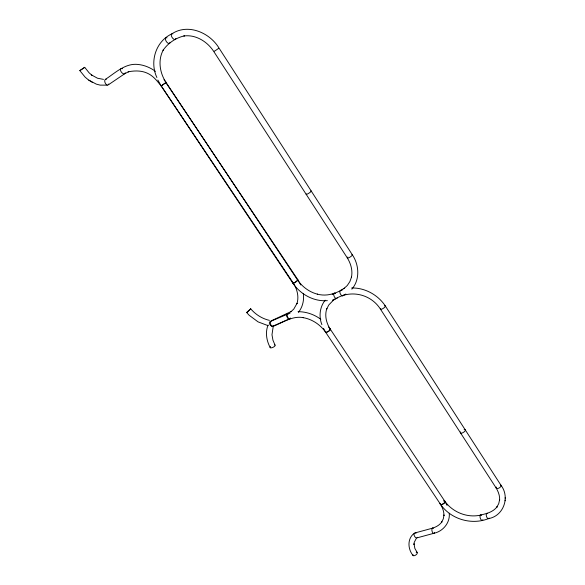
<?xml version="1.0" encoding="UTF-8"?>
<svg xmlns="http://www.w3.org/2000/svg" width="585" height="585" viewBox="0 0 585 585"><rect width="100%" height="100%" fill="white"/><g stroke="black" fill="none" stroke-linecap="round" stroke-linejoin="round"><path stroke-width="0.88" d="M488.753 518.573C503.605 515.897 510.164 497.155 501.06 485.411L385.427 306.109C378.115 294.957 365.062 287.681 351.658 287.981M505.14 500.775L505.155 500.087M505.184 498.237L505.199 497.572M273.122 327.132L271.981 334.737L272.946 340.177L274.994 345.033M268.098 325.011C265.056 332.404 266.555 340.865 270.292 347.724M416.206 538.588L414.26 542.295L413.953 544.474L414.034 543.787L414.853 548.438L417.083 552.32M298.416 312.346C302.694 307.103 304.288 299.988 303.293 293.356M325.172 300.193C319.746 306.942 318.642 316.682 321.889 324.638M79.801 70.639L84.73 67.319L79.845 70.631L85.132 77.14L88.452 79.926L96.247 84.108L100.13 85.125L107.289 85.147M351.834 289.173C360.148 279.645 359.19 264.939 352.382 254.863L219.017 48.072C209.796 32.672 187.902 23.115 171.793 33.893C155.654 41.367 149.482 61.849 156.897 77.527M414.385 533.184C407.08 538.39 407.701 549.176 413.098 555.545M161.679 85.688L161.248 85.988L166.133 82.339M214.256 51.202C213.328 52.014 219.485 47.904 218.629 48.277M165.826 82.551L297.699 279.484M105.388 79.37C115.216 72.971 125.248 62.975 138.001 64.452C144.29 65.089 150.338 67.582 155.405 71.333M108.642 84.628L124.744 73.703L128.758 71.662L128.122 71.823C149.672 67.575 155.778 80.138 161.284 85.951L293.268 283.03M165.826 82.697L166.155 82.514L161.146 85.893L157.848 80.043M332.178 294.423L342.839 289.663M340.565 290.401L344.485 288.142L344.002 288.507L347.256 285.517L349.881 281.59L351.534 276.976L351.38 277.553C352.93 270.767 350.898 263.681 347.293 257.883L213.803 51.538C207.448 41.732 195.873 34.34 183.858 35.977L184.429 35.86C175.909 37.762 167.953 43.151 163.025 50.354L163.369 49.871C157.526 60.167 159.932 73.41 166.096 82.536L297.502 279.93C302.262 286.847 309.421 292.127 317.596 294.226L317.304 294.153C322.964 295.637 329.055 295.315 334.481 293.092M486.683 513.454C490.676 512.226 494.581 510.157 497.118 506.742L496.738 507.29L498.72 503.663L499.627 499.59L499.612 500.277C499.963 495.912 498.354 491.663 496.146 487.97L380.374 309.019C370.349 293.399 348.653 288.778 332.77 300.697L333.26 300.332L328.719 305.048L326.679 309.158L326.847 308.551C324.404 315.52 326.401 323.249 330.328 329.26M342.737 295.813L345.859 294.021M161.102 85.915L292.939 283.286C300.456 294.328 313.845 301.801 327.359 300.631M270.731 321.319L290.109 313.063M273.085 326.079L289.992 318.664M273.195 326.298C282.826 322.62 292.485 315.52 303.352 317.662L303.023 317.611C312.149 319.161 320.368 324.668 325.626 332.236L440.534 504.343C450.816 519.231 471.437 525.33 488.256 518.705M432.381 528.218C436.088 527.048 439.715 525.052 441.967 521.791L441.565 522.325L443.298 518.844L443.993 514.939L443.927 515.619C444.095 511.385 442.406 507.334 440.198 503.802M434.128 533.227C443.159 531.26 450.245 522.595 449.251 513.242M332.894 299.681L336.646 298.482M415.006 532.935L432.878 528.079M480.46 515.151L487.188 513.323M416.812 537.929L433.631 533.366M480.965 515.012C467.532 518.288 452.549 512.292 444.68 501.023M246.702 312.609L250.746 308.829L246.658 312.507L249.159 315.256L258.043 321.86L268.142 325.684M298.05 311.688C306.211 311.644 314.306 314.459 320.829 319.322M103.479 79.377L97.505 78.229L91.589 74.997L91.896 75.209L89.125 72.84L84.723 67.341M269.414 320.361C262.131 318.686 255.521 314.503 250.709 308.814M88.759 80.13L92.423 82.426M164.012 79.743L166.089 82.383M328.646 327.081L330.211 329.07M330.152 328.982L444.732 501.104M297.816 279.688L300.763 284.946M323.49 328.39L325.516 332.046M445.024 501.564L447.072 505.374M108.773 83.947A3.108 1.777 66.4 0 1 106.594 84.73A3.108 1.777 66.4 0 1 104.737 81.161A3.108 1.777 66.4 0 1 106.338 79.275M125.234 72.759A3.13 1.748 51.9 0 1 122.835 73.476A3.13 1.748 51.9 0 1 120.495 69.929A3.13 1.748 51.9 0 1 122.579 68.737M297.494 279.491A2.881 0.585 -36.5 0 1 296.017 281.59A2.881 0.585 -36.5 0 1 293.151 282.818C297.1 288.924 299.249 296.712 296.887 303.812L297.078 303.227L293.824 309.026L290.825 311.827L291.337 311.447L271.272 320.814A2.83 1.375 83 0 0 270.562 323.542A2.83 1.375 83 0 0 271.784 326.233M290.635 318.006A2.815 1.616 62.4 0 1 288.376 318.123A2.815 1.616 62.4 0 1 286.906 314.73A2.815 1.616 62.4 0 1 288.785 313.736M273.063 325.648A2.83 1.375 83 0 1 272.617 326.225M416.593 537.937A2.698 1.55 64.1 0 1 414.443 536.014A2.698 1.55 64.1 0 1 414.414 533.206M415.189 532.898A2.698 1.55 64.1 0 1 416.037 533.22M417.544 537.301A2.698 1.55 64.1 0 1 417.346 537.615M416.162 552.138A2.581 1.272 -35.1 0 1 417.112 553.6A2.581 1.272 -35.1 0 1 414.268 555.699A2.581 1.272 -35.1 0 1 412.973 554.485M434.523 532.569A2.706 1.28 76.8 0 1 432.856 532.84A2.706 1.28 76.8 0 1 431.884 529.418A2.706 1.28 76.8 0 1 433.302 528.27M440.227 503.363A2.698 1.338 -30.2 0 0 441.931 504.394A2.698 1.338 -30.2 0 0 444.871 502.318A2.698 1.338 -30.2 0 0 443.693 500.914A2.698 1.265 -33.5 0 1 444.768 502.252A2.698 1.265 -33.5 0 1 441.799 504.431A2.698 1.265 -33.5 0 1 440.351 503.327M329.64 329.026A2.837 0.892 -30.8 0 1 329.947 330.189A2.837 0.892 -30.8 0 1 326.818 332.148A2.837 0.892 -30.8 0 1 325.552 331.578M329.611 328.975A2.837 0.812 -33.7 0 1 328.594 331.176A2.837 0.812 -33.7 0 1 325.574 331.827M290.109 318.518A2.815 1.536 69.9 0 1 287.206 317.289A2.815 1.536 69.9 0 1 288.098 313.831M274.614 344.894A2.749 1.009 -25.8 0 1 274.402 346.459A2.749 1.009 -25.8 0 1 271.016 347.878A2.749 1.009 -25.8 0 1 270.577 346.591M273.882 325.531A2.83 1.755 47.4 0 1 270.168 324.924A2.83 1.755 47.4 0 1 270.665 321.545M351.921 254.65A2.991 0.717 -32.9 0 1 351.497 256.025A2.991 0.717 -32.9 0 1 348.082 258.036A2.991 0.717 -32.9 0 1 347.834 257.049M310.869 191.002A3.049 0.526 -33.2 0 1 308.887 193.204A3.049 0.526 -33.2 0 1 306.372 193.906M343.336 295.162A2.918 1.499 66.2 0 1 340.287 293.743A2.918 1.499 66.2 0 1 341.23 290.452M337.348 297.451A2.903 1.514 66.2 0 1 335.359 298.058A2.903 1.514 66.2 0 1 333.75 294.43A2.903 1.514 66.2 0 1 335.519 293.341M297.282 279.915A2.881 0.673 -33.7 0 1 295.579 282.175A2.881 0.673 -33.7 0 1 292.873 282.847M170.008 42.354A3.239 1.682 56.6 0 1 167.851 43.063A3.239 1.682 56.6 0 1 165.511 39.502A3.239 1.682 56.6 0 1 167.032 37.828M175.836 38.391A3.254 1.675 56.7 0 1 173.686 39.093A3.254 1.675 56.7 0 1 171.339 35.517A3.254 1.675 56.7 0 1 172.853 33.842M500.409 484.87A2.793 1.353 -31.6 0 1 500.533 486.822A2.793 1.353 -31.6 0 1 497.301 488.555A2.793 1.353 -31.6 0 1 496.343 487.056M464.139 429.529A2.845 1.207 -32 0 1 465.046 430.911A2.845 1.207 -32 0 1 461.814 433.068A2.845 1.207 -32 0 1 460.512 431.949M489.067 518.069A2.801 1.28 73 0 1 487.349 518.069A2.801 1.28 73 0 1 486.252 514.61A2.801 1.28 73 0 1 487.627 513.513M482.837 519.743A2.786 1.287 73.1 0 1 481.104 519.751A2.786 1.287 73.1 0 1 480.022 516.299A2.786 1.287 73.1 0 1 481.404 515.202M384.579 305.86A2.947 0.87 -32.7 0 1 384.988 306.957A2.947 0.87 -32.7 0 1 381.749 309.121A2.947 0.87 -32.7 0 1 380.535 308.558"/></g></svg>
